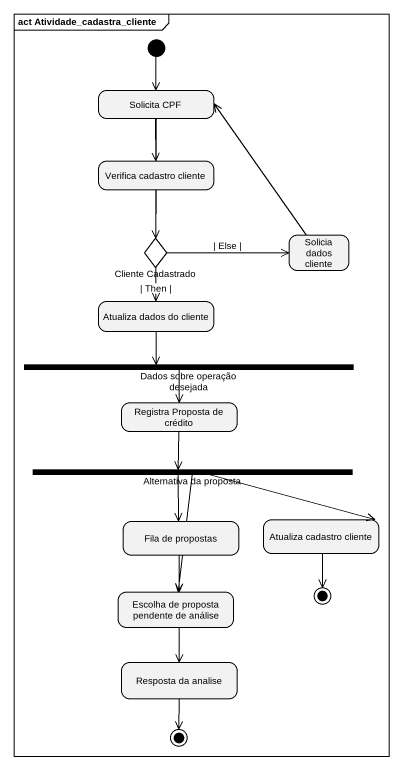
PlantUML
@startuml
mainframe act Atividade_cadastra_cliente
hide empty description
state "Solicita CPF" as Solicita_CPF
state "Verifica cadastro cliente" as Verifica_cadastro_cliente
state "Cliente Cadastrado" as Cliente_Cadastrado <<choice>>
state "Solicia dados cliente" as Solicia_dados_cliente
state "Atualiza dados do cliente" as Atualiza_dados_do_cliente
state "Dados sobre operação desejada" as Dados_sobre_operação <<fork>>
state "Registra Proposta de crédito" as Registra_Proposta_de_crédito
state "Alternativa da proposta" as Alternativa_da_proposta <<fork>>
state "Fila de propostas" as Fila_de_propostas
state "Atualiza cadastro cliente" as Atualiza_cadastro_cliente
state "Escolha de proposta pendente de análise" as Escolha_de_proposta
state final1 <<end>>
state "Resposta da analise" as Resposta_da_analise
state final2 <<end>>
[*] --> Solicita_CPF
Solicita_CPF --> Verifica_cadastro_cliente
Solicita_CPF --> Cliente_Cadastrado
Verifica_cadastro_cliente --> Cliente_Cadastrado
Cliente_Cadastrado -right-> Solicia_dados_cliente : | Else |
Cliente_Cadastrado --> Atualiza_dados_do_cliente : | Then |
Solicia_dados_cliente -up-> Solicita_CPF
Atualiza_dados_do_cliente --> Dados_sobre_operação
Dados_sobre_operação --> Registra_Proposta_de_crédito
Registra_Proposta_de_crédito --> Alternativa_da_proposta
Alternativa_da_proposta --> Fila_de_propostas
Alternativa_da_proposta -right-> Atualiza_cadastro_cliente
Alternativa_da_proposta --> Escolha_de_proposta
Fila_de_propostas --> Escolha_de_proposta
Atualiza_cadastro_cliente --> final1
Escolha_de_proposta --> Resposta_da_analise
Resposta_da_analise --> final2
@enduml
